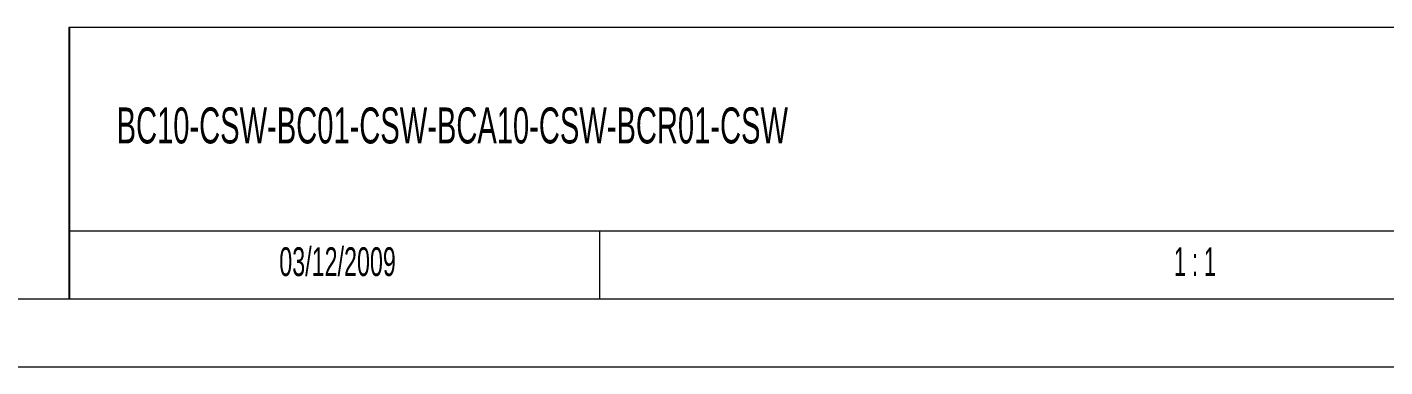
# Model space of a CAD drawing. Header units: millimetres. Extents: x -829 to 2887, y -460 to 1788.
# Drawn here: x 2088.4 to 2188.2, y -459.6 to -434.6 of the extents above; entities that cross this region are included whole.
import ezdxf

# ---------------------------------------------------------------- set-up
doc = ezdxf.new("R2010")
doc.units = ezdxf.units.MM
doc.layers.add('FORMATO', color=7, linetype='Continuous')
doc.layers.add('LEGENDA', color=5, linetype='Continuous')
doc.styles.add('SLDTEXTSTYLE1', font='TXT', dxfattribs={"width": 0.605})
doc.styles.add('SLDTEXTSTYLE2', font='TXT', dxfattribs={"width": 0.563})

msp = doc.modelspace()

# ---------------------------------------------------------------- linework, layer by layer
at = {"color": 7, "linetype": 'Continuous', "lineweight": 0}
msp.add_line((2130.465, -449.578), (2130.465, -454.578), dxfattribs=at)
at = {"layer": 'FORMATO', "lineweight": 0}
for p, q in [((2091.465, -434.578), (2271.465, -434.578)), ((2091.465, -449.578), (2125.465, -449.578)), ((2125.465, -449.578), (2245.465, -449.578)), ((1984.465, -454.578), (2271.465, -454.578)), ((1979.465, -459.578), (2276.465, -459.578))]:
    msp.add_line(p, q, dxfattribs=at)
at = {"layer": 'FORMATO'}
msp.add_line((2091.465, -434.578), (2091.465, -454.578), dxfattribs=at)

# ---------------------------------------------------------------- texts
at = {"layer": 'LEGENDA'}
for s, insert, char_height, attachment_point, style in [('BC10-CSW-BC01-CSW-BCA10-CSW-BCR01-CSW', (2094.957, -440.491), 2.64583, 1, 'SLDTEXTSTYLE1'), ('03/12/2009', (2111.2, -450.777), 2.1167, 2, 'SLDTEXTSTYLE1'), ('1 : 1', (2174.238, -450.777), 2.1167, 2, 'SLDTEXTSTYLE2')]:
    msp.add_mtext(s, dxfattribs=dict(at, insert=insert, char_height=char_height, attachment_point=attachment_point, style=style))

doc.saveas('drawing.dxf')
